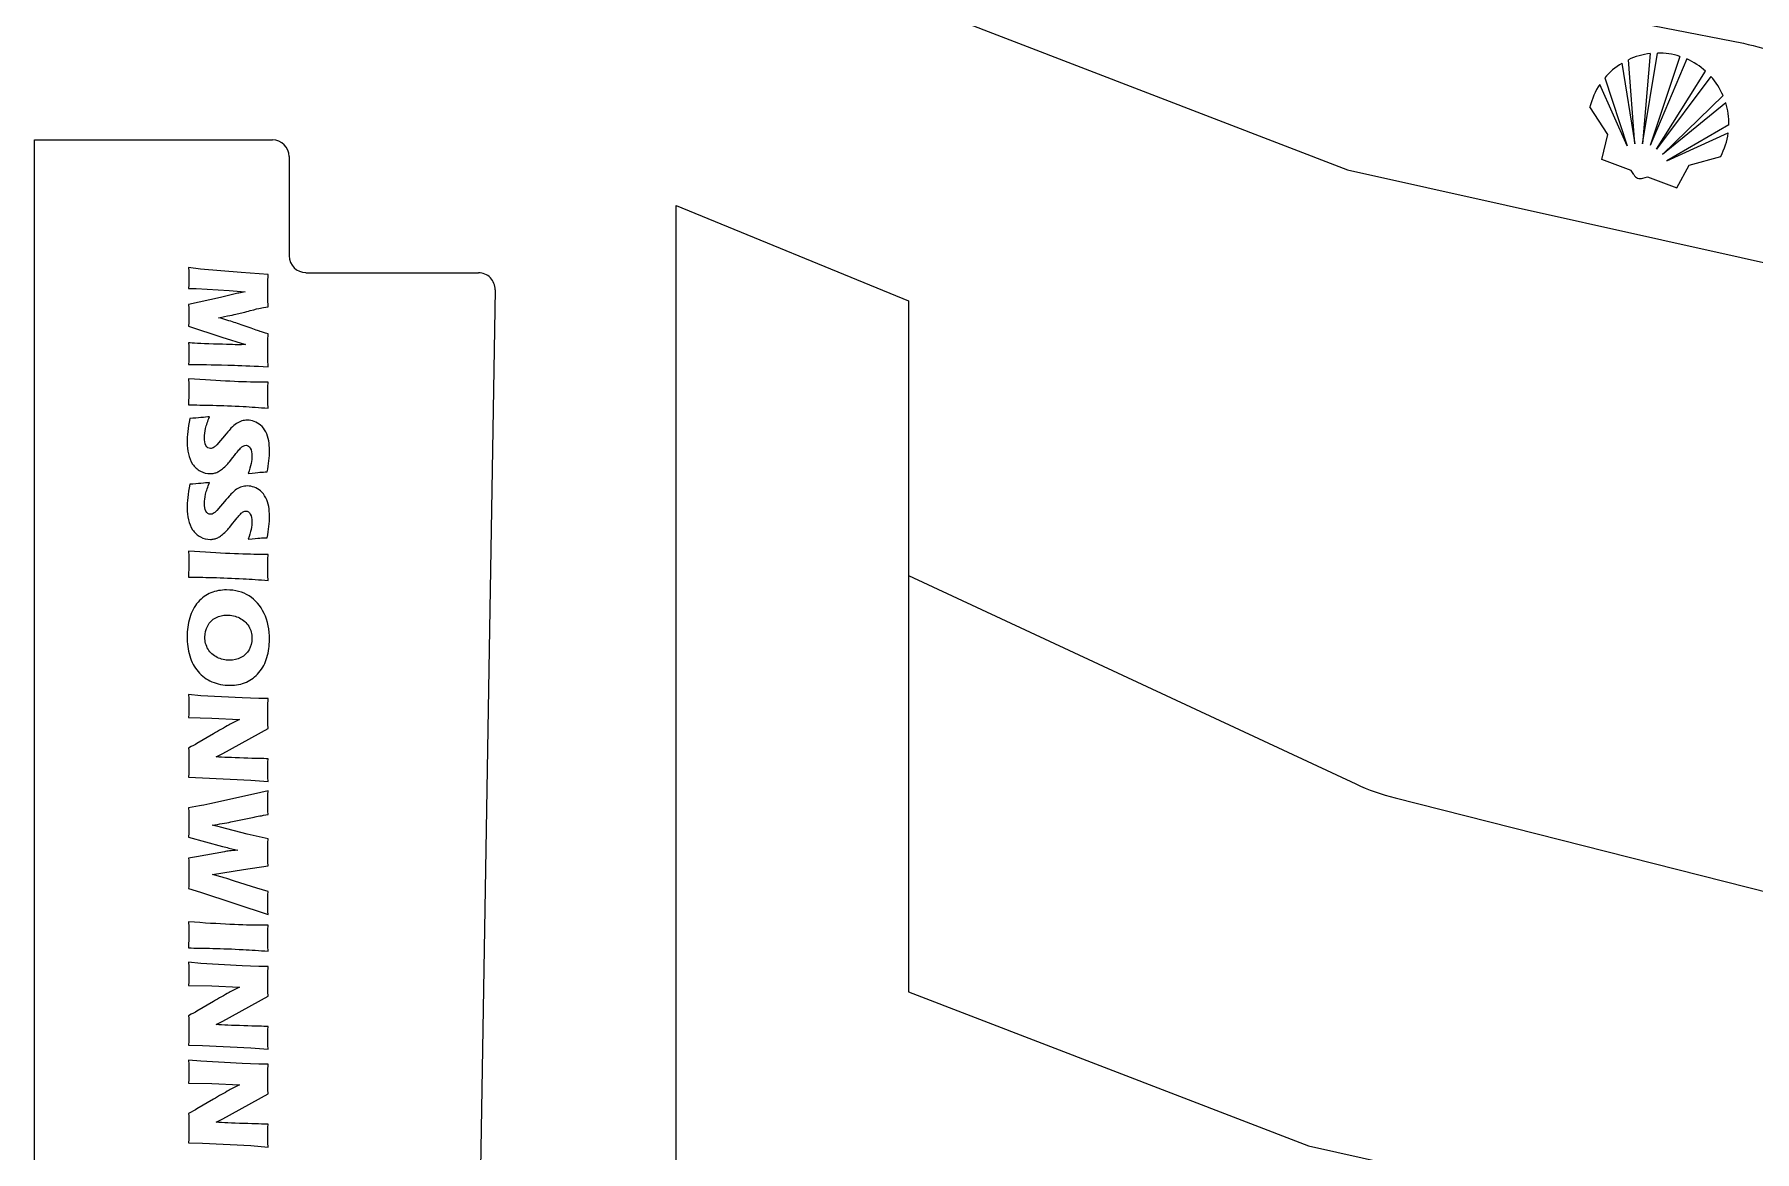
# Model space of a CAD drawing. Header units: centimetres. Extents: x 56783 to 57745, y 15612 to 15912.
# Drawn here: x 57133.67 to 57167.93, y 15774.55 to 15796.8 of the extents above; entities that cross this region are included whole.
import ezdxf

# ---------------------------------------------------------------- set-up
doc = ezdxf.new("R2010")
doc.units = ezdxf.units.CM
doc.header["$MEASUREMENT"] = 0
for name, color, linetype in [('Exterior', 7, 'Continuous'), ('Lineas', 3, 'Continuous'), ('Publicidades', 6, 'Continuous'), ('Publicidades 2', 30, 'Continuous')]:
    doc.layers.add(name, color=color, linetype=linetype)

msp = doc.modelspace()

# ---------------------------------------------------------------- linework, layer by layer
at = {"layer": 'Exterior'}
for p, q in [((57133.665, 15774.129), (57133.665, 15794.699)), ((57133.665, 15794.699), (57138.406, 15794.699)), ((57138.739, 15794.366), (57138.739, 15792.389)), ((57146.446, 15763.072), (57146.446, 15793.391)), ((57146.446, 15793.391), (57151.078, 15791.495)), ((57139.073, 15792.055), (57142.509, 15792.055)), ((57142.842, 15791.712), (57142.365, 15762.723)), ((57151.078, 15791.495), (57151.078, 15786.026))]:
    msp.add_line(p, q, dxfattribs=at)
for points in [[(57151.856, 15797.171), (57159.822, 15794.104), (57169.246, 15792.007), (57185.894, 15784.845, 0.538879), (57187.832, 15786.121), (57187.832, 15787.551)], [(57151.078, 15786.026), (57159.985, 15781.873, 0.047169), (57160.773, 15781.593), (57168.264, 15779.698, -0.034969), (57168.854, 15779.505), (57178.55, 15775.547, -0.048603), (57179.313, 15775.146), (57180.605, 15774.296, -0.079223), (57181.638, 15773.352), (57184.552, 15769.695, 0.148355), (57186.677, 15768.23), (57187.053, 15768.11)]]:
    msp.add_lwpolyline(points, format="xyb", dxfattribs=at)
for centre, start, end in [((57138.406, 15794.366), 0, 90), ((57139.073, 15792.389), 180, 270), ((57142.509, 15791.722), 358.2745, 90)]:
    msp.add_arc(centre, 0.333, start, end, dxfattribs=at)
at = {"layer": 'Lineas'}
for p, q in [((57151.078, 15786.026), (57151.078, 15777.731)), ((57151.078, 15777.731), (57159.043, 15774.664)), ((57159.043, 15774.664), (57168.467, 15772.567))]:
    msp.add_line(p, q, dxfattribs=at)
msp.add_lwpolyline([(57151.856, 15802.014), (57160.453, 15798.16, 0.057104), (57161.417, 15797.854), (57167.708, 15796.623, -0.044487), (57168.466, 15796.403), (57178.479, 15792.507, -0.055707), (57179.354, 15792.049), (57182.532, 15789.904, -0.027932), (57182.928, 15789.604), (57185.221, 15787.651, 0.099543), (57186.753, 15786.8), (57187.832, 15786.456)], format="xyb", dxfattribs=at)
at = {"layer": 'Publicidades'}
for points, knots in [([(57136.738, 15792.155), (57136.738, 15792.155), (57136.972, 15792.127), (57136.972, 15792.127), (57136.972, 15792.127), (57137.784, 15792.056), (57137.784, 15792.056), (57137.784, 15792.056), (57138.319, 15792.02), (57138.319, 15792.02), (57138.318, 15791.878), (57138.317, 15791.766), (57138.317, 15791.684), (57138.317, 15791.617), (57138.318, 15791.514), (57138.319, 15791.375), (57138.253, 15791.366), (57138.202, 15791.357), (57138.168, 15791.35), (57138.134, 15791.343), (57138.066, 15791.326), (57137.966, 15791.299), (57137.866, 15791.272), (57137.78, 15791.249), (57137.707, 15791.233), (57137.634, 15791.216), (57137.509, 15791.192), (57137.332, 15791.159), (57137.454, 15791.125), (57137.558, 15791.094), (57137.645, 15791.066), (57137.733, 15791.038), (57137.832, 15791.004), (57137.943, 15790.962), (57138.054, 15790.921), (57138.127, 15790.894), (57138.161, 15790.883), (57138.196, 15790.872), (57138.248, 15790.857), (57138.319, 15790.837), (57138.318, 15790.721), (57138.317, 15790.608), (57138.317, 15790.496), (57138.317, 15790.42), (57138.318, 15790.315), (57138.319, 15790.181), (57138.059, 15790.196), (57137.835, 15790.206), (57137.648, 15790.21), (57137.282, 15790.221), (57137.031, 15790.226), (57136.893, 15790.226), (57136.865, 15790.226), (57136.813, 15790.225), (57136.738, 15790.223), (57136.74, 15790.325), (57136.74, 15790.397), (57136.74, 15790.438), (57136.74, 15790.497), (57136.74, 15790.571), (57136.738, 15790.657), (57136.808, 15790.651), (57136.973, 15790.643), (57137.234, 15790.634), (57137.496, 15790.625), (57137.663, 15790.62), (57137.735, 15790.62), (57137.767, 15790.62), (57137.811, 15790.621), (57137.868, 15790.623), (57137.868, 15790.623), (57137.396, 15790.774), (57137.396, 15790.774), (57137.396, 15790.774), (57136.738, 15790.991), (57136.738, 15790.991), (57136.74, 15791.092), (57136.74, 15791.161), (57136.74, 15791.198), (57136.74, 15791.246), (57136.74, 15791.319), (57136.738, 15791.418), (57136.738, 15791.418), (57137.375, 15791.561), (57137.375, 15791.561), (57137.375, 15791.561), (57137.715, 15791.644), (57137.715, 15791.644), (57137.728, 15791.647), (57137.744, 15791.65), (57137.763, 15791.654), (57137.783, 15791.658), (57137.817, 15791.664), (57137.865, 15791.673), (57137.865, 15791.673), (57137.544, 15791.702), (57137.544, 15791.702), (57137.544, 15791.702), (57136.886, 15791.739), (57136.886, 15791.739), (57136.886, 15791.739), (57136.738, 15791.743), (57136.738, 15791.743), (57136.74, 15791.85), (57136.74, 15791.918), (57136.74, 15791.947), (57136.74, 15791.987), (57136.74, 15792.057), (57136.738, 15792.155)], [0, 0, 0, 0, 0.027778, 0.027778, 0.027778, 0.055556, 0.055556, 0.055556, 0.083333, 0.083333, 0.083333, 0.111111, 0.111111, 0.111111, 0.138889, 0.138889, 0.138889, 0.166667, 0.166667, 0.166667, 0.194444, 0.194444, 0.194444, 0.222222, 0.222222, 0.222222, 0.25, 0.25, 0.25, 0.277778, 0.277778, 0.277778, 0.305556, 0.305556, 0.305556, 0.333333, 0.333333, 0.333333, 0.361111, 0.361111, 0.361111, 0.388889, 0.388889, 0.388889, 0.416667, 0.416667, 0.416667, 0.444444, 0.444444, 0.444444, 0.472222, 0.472222, 0.472222, 0.5, 0.5, 0.5, 0.527778, 0.527778, 0.527778, 0.555556, 0.555556, 0.555556, 0.583333, 0.583333, 0.583333, 0.611111, 0.611111, 0.611111, 0.638889, 0.638889, 0.638889, 0.666667, 0.666667, 0.666667, 0.694444, 0.694444, 0.694444, 0.722222, 0.722222, 0.722222, 0.75, 0.75, 0.75, 0.777778, 0.777778, 0.777778, 0.805556, 0.805556, 0.805556, 0.833333, 0.833333, 0.833333, 0.861111, 0.861111, 0.861111, 0.888889, 0.888889, 0.888889, 0.916667, 0.916667, 0.916667, 0.944444, 0.944444, 0.944444, 0.972222, 0.972222, 0.972222, 1, 1, 1, 1]), ([(57136.738, 15789.942), (57137.358, 15789.897), (57137.835, 15789.874), (57138.17, 15789.874), (57138.17, 15789.874), (57138.319, 15789.876), (57138.319, 15789.876), (57138.318, 15789.74), (57138.317, 15789.65), (57138.317, 15789.605), (57138.317, 15789.584), (57138.318, 15789.501), (57138.319, 15789.356), (57138.145, 15789.37), (57137.981, 15789.381), (57137.826, 15789.39), (57137.61, 15789.401), (57137.407, 15789.409), (57137.219, 15789.414), (57137.031, 15789.418), (57136.871, 15789.421), (57136.738, 15789.421), (57136.738, 15789.421), (57136.74, 15789.657), (57136.74, 15789.657), (57136.74, 15789.704), (57136.74, 15789.799), (57136.738, 15789.942)], [0, 0, 0, 0, 0.111111, 0.111111, 0.111111, 0.222222, 0.222222, 0.222222, 0.333333, 0.333333, 0.333333, 0.444444, 0.444444, 0.444444, 0.555556, 0.555556, 0.555556, 0.666667, 0.666667, 0.666667, 0.777778, 0.777778, 0.777778, 0.888889, 0.888889, 0.888889, 1, 1, 1, 1]), ([(57136.762, 15789.151), (57136.926, 15789.161), (57137.057, 15789.173), (57137.155, 15789.186), (57137.117, 15789.099), (57137.09, 15789.021), (57137.076, 15788.953), (57137.061, 15788.885), (57137.053, 15788.825), (57137.053, 15788.774), (57137.053, 15788.706), (57137.063, 15788.653), (57137.083, 15788.613), (57137.103, 15788.573), (57137.132, 15788.553), (57137.17, 15788.553), (57137.183, 15788.553), (57137.196, 15788.555), (57137.208, 15788.559), (57137.22, 15788.563), (57137.233, 15788.57), (57137.249, 15788.581), (57137.264, 15788.592), (57137.28, 15788.607), (57137.297, 15788.627), (57137.297, 15788.627), (57137.488, 15788.847), (57137.488, 15788.847), (57137.531, 15788.899), (57137.562, 15788.934), (57137.581, 15788.955), (57137.621, 15788.996), (57137.657, 15789.028), (57137.691, 15789.051), (57137.725, 15789.074), (57137.76, 15789.091), (57137.795, 15789.101), (57137.83, 15789.112), (57137.867, 15789.117), (57137.907, 15789.117), (57137.954, 15789.117), (57138, 15789.109), (57138.045, 15789.092), (57138.09, 15789.075), (57138.132, 15789.051), (57138.172, 15789.017), (57138.211, 15788.984), (57138.245, 15788.94), (57138.273, 15788.885), (57138.302, 15788.83), (57138.322, 15788.771), (57138.332, 15788.708), (57138.343, 15788.646), (57138.348, 15788.581), (57138.348, 15788.514), (57138.348, 15788.384), (57138.333, 15788.241), (57138.303, 15788.087), (57138.249, 15788.085), (57138.201, 15788.083), (57138.156, 15788.079), (57138.112, 15788.076), (57138.034, 15788.069), (57137.923, 15788.057), (57137.952, 15788.129), (57137.972, 15788.194), (57137.983, 15788.253), (57137.994, 15788.312), (57137.999, 15788.363), (57137.999, 15788.406), (57137.999, 15788.466), (57137.988, 15788.517), (57137.966, 15788.557), (57137.943, 15788.597), (57137.915, 15788.617), (57137.882, 15788.617), (57137.867, 15788.617), (57137.852, 15788.614), (57137.837, 15788.607), (57137.823, 15788.601), (57137.805, 15788.59), (57137.785, 15788.573), (57137.766, 15788.556), (57137.744, 15788.533), (57137.721, 15788.505), (57137.697, 15788.477), (57137.662, 15788.433), (57137.616, 15788.373), (57137.616, 15788.373), (57137.55, 15788.289), (57137.55, 15788.289), (57137.53, 15788.264), (57137.506, 15788.237), (57137.477, 15788.209), (57137.448, 15788.18), (57137.42, 15788.155), (57137.393, 15788.134), (57137.365, 15788.113), (57137.339, 15788.097), (57137.316, 15788.086), (57137.293, 15788.075), (57137.27, 15788.066), (57137.246, 15788.061), (57137.222, 15788.055), (57137.197, 15788.053), (57137.17, 15788.053), (57137.101, 15788.053), (57137.035, 15788.069), (57136.972, 15788.102), (57136.909, 15788.136), (57136.857, 15788.183), (57136.817, 15788.244), (57136.776, 15788.305), (57136.748, 15788.372), (57136.732, 15788.445), (57136.716, 15788.518), (57136.707, 15788.595), (57136.707, 15788.676), (57136.707, 15788.802), (57136.725, 15788.96), (57136.762, 15789.151)], [0, 0, 0, 0, 0.025, 0.025, 0.025, 0.05, 0.05, 0.05, 0.075, 0.075, 0.075, 0.1, 0.1, 0.1, 0.125, 0.125, 0.125, 0.15, 0.15, 0.15, 0.175, 0.175, 0.175, 0.2, 0.2, 0.2, 0.225, 0.225, 0.225, 0.25, 0.25, 0.25, 0.275, 0.275, 0.275, 0.3, 0.3, 0.3, 0.325, 0.325, 0.325, 0.35, 0.35, 0.35, 0.375, 0.375, 0.375, 0.4, 0.4, 0.4, 0.425, 0.425, 0.425, 0.45, 0.45, 0.45, 0.475, 0.475, 0.475, 0.5, 0.5, 0.5, 0.525, 0.525, 0.525, 0.55, 0.55, 0.55, 0.575, 0.575, 0.575, 0.6, 0.6, 0.6, 0.625, 0.625, 0.625, 0.65, 0.65, 0.65, 0.675, 0.675, 0.675, 0.7, 0.7, 0.7, 0.725, 0.725, 0.725, 0.75, 0.75, 0.75, 0.775, 0.775, 0.775, 0.8, 0.8, 0.8, 0.825, 0.825, 0.825, 0.85, 0.85, 0.85, 0.875, 0.875, 0.875, 0.9, 0.9, 0.9, 0.925, 0.925, 0.925, 0.95, 0.95, 0.95, 0.975, 0.975, 0.975, 1, 1, 1, 1]), ([(57136.762, 15787.841), (57136.926, 15787.851), (57137.057, 15787.863), (57137.155, 15787.876), (57137.117, 15787.789), (57137.09, 15787.711), (57137.076, 15787.643), (57137.061, 15787.575), (57137.053, 15787.515), (57137.053, 15787.464), (57137.053, 15787.396), (57137.063, 15787.343), (57137.083, 15787.303), (57137.103, 15787.263), (57137.132, 15787.243), (57137.17, 15787.243), (57137.183, 15787.243), (57137.196, 15787.245), (57137.208, 15787.248), (57137.22, 15787.252), (57137.233, 15787.26), (57137.249, 15787.271), (57137.264, 15787.282), (57137.28, 15787.297), (57137.297, 15787.317), (57137.297, 15787.317), (57137.488, 15787.537), (57137.488, 15787.537), (57137.531, 15787.588), (57137.562, 15787.624), (57137.581, 15787.644), (57137.621, 15787.685), (57137.657, 15787.718), (57137.691, 15787.741), (57137.725, 15787.764), (57137.76, 15787.78), (57137.795, 15787.791), (57137.83, 15787.802), (57137.867, 15787.807), (57137.907, 15787.807), (57137.954, 15787.807), (57138, 15787.798), (57138.045, 15787.782), (57138.09, 15787.765), (57138.132, 15787.74), (57138.172, 15787.707), (57138.211, 15787.674), (57138.245, 15787.63), (57138.273, 15787.574), (57138.302, 15787.52), (57138.322, 15787.461), (57138.332, 15787.398), (57138.343, 15787.335), (57138.348, 15787.271), (57138.348, 15787.204), (57138.348, 15787.073), (57138.333, 15786.931), (57138.303, 15786.777), (57138.249, 15786.775), (57138.201, 15786.772), (57138.156, 15786.769), (57138.112, 15786.766), (57138.034, 15786.759), (57137.923, 15786.747), (57137.952, 15786.819), (57137.972, 15786.884), (57137.983, 15786.943), (57137.994, 15787.002), (57137.999, 15787.053), (57137.999, 15787.096), (57137.999, 15787.156), (57137.988, 15787.207), (57137.966, 15787.247), (57137.943, 15787.286), (57137.915, 15787.307), (57137.882, 15787.307), (57137.867, 15787.307), (57137.852, 15787.303), (57137.837, 15787.297), (57137.823, 15787.291), (57137.805, 15787.279), (57137.785, 15787.262), (57137.766, 15787.245), (57137.744, 15787.223), (57137.721, 15787.195), (57137.697, 15787.167), (57137.662, 15787.123), (57137.616, 15787.063), (57137.616, 15787.063), (57137.55, 15786.979), (57137.55, 15786.979), (57137.53, 15786.954), (57137.506, 15786.927), (57137.477, 15786.898), (57137.448, 15786.87), (57137.42, 15786.845), (57137.393, 15786.824), (57137.365, 15786.803), (57137.339, 15786.787), (57137.316, 15786.776), (57137.293, 15786.764), (57137.27, 15786.756), (57137.246, 15786.751), (57137.222, 15786.745), (57137.197, 15786.742), (57137.17, 15786.742), (57137.101, 15786.742), (57137.035, 15786.759), (57136.972, 15786.792), (57136.909, 15786.825), (57136.857, 15786.873), (57136.817, 15786.934), (57136.776, 15786.995), (57136.748, 15787.062), (57136.732, 15787.135), (57136.716, 15787.208), (57136.707, 15787.285), (57136.707, 15787.366), (57136.707, 15787.491), (57136.725, 15787.65), (57136.762, 15787.841)], [0, 0, 0, 0, 0.025, 0.025, 0.025, 0.05, 0.05, 0.05, 0.075, 0.075, 0.075, 0.1, 0.1, 0.1, 0.125, 0.125, 0.125, 0.15, 0.15, 0.15, 0.175, 0.175, 0.175, 0.2, 0.2, 0.2, 0.225, 0.225, 0.225, 0.25, 0.25, 0.25, 0.275, 0.275, 0.275, 0.3, 0.3, 0.3, 0.325, 0.325, 0.325, 0.35, 0.35, 0.35, 0.375, 0.375, 0.375, 0.4, 0.4, 0.4, 0.425, 0.425, 0.425, 0.45, 0.45, 0.45, 0.475, 0.475, 0.475, 0.5, 0.5, 0.5, 0.525, 0.525, 0.525, 0.55, 0.55, 0.55, 0.575, 0.575, 0.575, 0.6, 0.6, 0.6, 0.625, 0.625, 0.625, 0.65, 0.65, 0.65, 0.675, 0.675, 0.675, 0.7, 0.7, 0.7, 0.725, 0.725, 0.725, 0.75, 0.75, 0.75, 0.775, 0.775, 0.775, 0.8, 0.8, 0.8, 0.825, 0.825, 0.825, 0.85, 0.85, 0.85, 0.875, 0.875, 0.875, 0.9, 0.9, 0.9, 0.925, 0.925, 0.925, 0.95, 0.95, 0.95, 0.975, 0.975, 0.975, 1, 1, 1, 1]), ([(57136.738, 15786.511), (57137.358, 15786.466), (57137.835, 15786.444), (57138.17, 15786.444), (57138.17, 15786.444), (57138.319, 15786.445), (57138.319, 15786.445), (57138.318, 15786.31), (57138.317, 15786.22), (57138.317, 15786.174), (57138.317, 15786.153), (57138.318, 15786.07), (57138.319, 15785.925), (57138.145, 15785.939), (57137.981, 15785.951), (57137.826, 15785.959), (57137.61, 15785.97), (57137.407, 15785.978), (57137.219, 15785.983), (57137.031, 15785.988), (57136.871, 15785.99), (57136.738, 15785.99), (57136.738, 15785.99), (57136.74, 15786.227), (57136.74, 15786.227), (57136.74, 15786.273), (57136.74, 15786.368), (57136.738, 15786.511)], [0, 0, 0, 0, 0.111111, 0.111111, 0.111111, 0.222222, 0.222222, 0.222222, 0.333333, 0.333333, 0.333333, 0.444444, 0.444444, 0.444444, 0.555556, 0.555556, 0.555556, 0.666667, 0.666667, 0.666667, 0.777778, 0.777778, 0.777778, 0.888889, 0.888889, 0.888889, 1, 1, 1, 1]), ([(57138.348, 15784.749), (57138.348, 15784.626), (57138.331, 15784.507), (57138.298, 15784.393), (57138.265, 15784.278), (57138.212, 15784.178), (57138.139, 15784.093), (57138.066, 15784.007), (57137.982, 15783.943), (57137.887, 15783.901), (57137.792, 15783.858), (57137.683, 15783.837), (57137.559, 15783.837), (57137.429, 15783.837), (57137.311, 15783.86), (57137.202, 15783.907), (57137.094, 15783.954), (57137.002, 15784.021), (57136.926, 15784.109), (57136.85, 15784.197), (57136.795, 15784.302), (57136.76, 15784.424), (57136.725, 15784.546), (57136.707, 15784.673), (57136.707, 15784.805), (57136.707, 15784.935), (57136.724, 15785.061), (57136.759, 15785.18), (57136.793, 15785.3), (57136.849, 15785.404), (57136.925, 15785.492), (57137.002, 15785.581), (57137.088, 15785.644), (57137.182, 15785.68), (57137.276, 15785.717), (57137.38, 15785.736), (57137.495, 15785.736), (57137.665, 15785.736), (57137.813, 15785.697), (57137.941, 15785.619), (57138.068, 15785.54), (57138.168, 15785.424), (57138.24, 15785.27), (57138.312, 15785.116), (57138.348, 15784.943), (57138.348, 15784.749)], [0, 0, 0, 0, 0.066667, 0.066667, 0.066667, 0.133333, 0.133333, 0.133333, 0.2, 0.2, 0.2, 0.266667, 0.266667, 0.266667, 0.333333, 0.333333, 0.333333, 0.4, 0.4, 0.4, 0.466667, 0.466667, 0.466667, 0.533333, 0.533333, 0.533333, 0.6, 0.6, 0.6, 0.666667, 0.666667, 0.666667, 0.733333, 0.733333, 0.733333, 0.8, 0.8, 0.8, 0.866667, 0.866667, 0.866667, 0.933333, 0.933333, 0.933333, 1, 1, 1, 1]), ([(57137.999, 15784.77), (57137.999, 15784.859), (57137.978, 15784.94), (57137.934, 15785.012), (57137.89, 15785.084), (57137.829, 15785.139), (57137.752, 15785.178), (57137.674, 15785.216), (57137.591, 15785.236), (57137.502, 15785.236), (57137.42, 15785.236), (57137.345, 15785.218), (57137.277, 15785.183), (57137.209, 15785.148), (57137.156, 15785.094), (57137.118, 15785.022), (57137.079, 15784.95), (57137.06, 15784.874), (57137.06, 15784.794), (57137.06, 15784.708), (57137.082, 15784.629), (57137.125, 15784.557), (57137.168, 15784.486), (57137.228, 15784.431), (57137.305, 15784.393), (57137.383, 15784.356), (57137.465, 15784.337), (57137.55, 15784.337), (57137.632, 15784.337), (57137.708, 15784.355), (57137.778, 15784.389), (57137.848, 15784.424), (57137.903, 15784.476), (57137.941, 15784.543), (57137.98, 15784.61), (57137.999, 15784.686), (57137.999, 15784.77)], [0, 0, 0, 0, 0.083333, 0.083333, 0.083333, 0.166667, 0.166667, 0.166667, 0.25, 0.25, 0.25, 0.333333, 0.333333, 0.333333, 0.416667, 0.416667, 0.416667, 0.5, 0.5, 0.5, 0.583333, 0.583333, 0.583333, 0.666667, 0.666667, 0.666667, 0.75, 0.75, 0.75, 0.833333, 0.833333, 0.833333, 0.916667, 0.916667, 0.916667, 1, 1, 1, 1]), ([(57136.738, 15783.652), (57136.738, 15783.652), (57136.981, 15783.629), (57136.981, 15783.629), (57136.981, 15783.629), (57137.806, 15783.584), (57137.806, 15783.584), (57137.806, 15783.584), (57138.139, 15783.571), (57138.139, 15783.571), (57138.139, 15783.571), (57138.319, 15783.571), (57138.319, 15783.571), (57138.318, 15783.451), (57138.317, 15783.346), (57138.317, 15783.254), (57138.317, 15783.188), (57138.318, 15783.096), (57138.319, 15782.977), (57138.319, 15782.977), (57137.42, 15782.48), (57137.42, 15782.48), (57137.42, 15782.48), (57137.288, 15782.411), (57137.288, 15782.411), (57137.417, 15782.403), (57137.599, 15782.395), (57137.834, 15782.387), (57138.068, 15782.379), (57138.23, 15782.375), (57138.319, 15782.375), (57138.318, 15782.28), (57138.317, 15782.203), (57138.317, 15782.146), (57138.317, 15782.12), (57138.318, 15782.044), (57138.319, 15781.919), (57138.319, 15781.919), (57137.974, 15781.946), (57137.974, 15781.946), (57137.974, 15781.946), (57137.015, 15781.997), (57137.015, 15781.997), (57137.015, 15781.997), (57136.738, 15782.004), (57136.738, 15782.004), (57136.74, 15782.105), (57136.74, 15782.199), (57136.74, 15782.286), (57136.74, 15782.359), (57136.74, 15782.459), (57136.738, 15782.588), (57136.814, 15782.628), (57136.869, 15782.658), (57136.903, 15782.677), (57136.903, 15782.677), (57137.233, 15782.871), (57137.233, 15782.871), (57137.341, 15782.936), (57137.445, 15782.995), (57137.544, 15783.049), (57137.606, 15783.084), (57137.675, 15783.121), (57137.75, 15783.159), (57137.75, 15783.159), (57137.201, 15783.182), (57137.201, 15783.182), (57137.201, 15783.182), (57136.738, 15783.193), (57136.738, 15783.193), (57136.74, 15783.289), (57136.74, 15783.363), (57136.74, 15783.413), (57136.74, 15783.455), (57136.74, 15783.535), (57136.738, 15783.652)], [0, 0, 0, 0, 0.04, 0.04, 0.04, 0.08, 0.08, 0.08, 0.12, 0.12, 0.12, 0.16, 0.16, 0.16, 0.2, 0.2, 0.2, 0.24, 0.24, 0.24, 0.28, 0.28, 0.28, 0.32, 0.32, 0.32, 0.36, 0.36, 0.36, 0.4, 0.4, 0.4, 0.44, 0.44, 0.44, 0.48, 0.48, 0.48, 0.52, 0.52, 0.52, 0.56, 0.56, 0.56, 0.6, 0.6, 0.6, 0.64, 0.64, 0.64, 0.68, 0.68, 0.68, 0.72, 0.72, 0.72, 0.76, 0.76, 0.76, 0.8, 0.8, 0.8, 0.84, 0.84, 0.84, 0.88, 0.88, 0.88, 0.92, 0.92, 0.92, 0.96, 0.96, 0.96, 1, 1, 1, 1]), ([(57136.738, 15781.395), (57136.738, 15781.395), (57136.951, 15781.434), (57136.951, 15781.434), (57137.002, 15781.444), (57137.072, 15781.458), (57137.162, 15781.477), (57137.162, 15781.477), (57138.027, 15781.666), (57138.027, 15781.666), (57138.027, 15781.666), (57138.319, 15781.734), (57138.319, 15781.734), (57138.318, 15781.637), (57138.317, 15781.558), (57138.317, 15781.498), (57138.317, 15781.43), (57138.318, 15781.351), (57138.319, 15781.262), (57138.193, 15781.241), (57138.101, 15781.225), (57138.042, 15781.212), (57138.042, 15781.212), (57137.576, 15781.115), (57137.576, 15781.115), (57137.475, 15781.095), (57137.353, 15781.072), (57137.208, 15781.048), (57137.208, 15781.048), (57137.371, 15781.01), (57137.371, 15781.01), (57137.371, 15781.01), (57137.906, 15780.872), (57137.906, 15780.872), (57137.906, 15780.872), (57138.319, 15780.777), (57138.319, 15780.777), (57138.318, 15780.671), (57138.317, 15780.581), (57138.317, 15780.508), (57138.317, 15780.428), (57138.318, 15780.34), (57138.319, 15780.241), (57138.319, 15780.241), (57137.832, 15780.168), (57137.832, 15780.168), (57137.832, 15780.168), (57137.211, 15780.067), (57137.211, 15780.067), (57137.211, 15780.067), (57137.381, 15780.021), (57137.381, 15780.021), (57137.41, 15780.013), (57137.44, 15780.004), (57137.47, 15779.995), (57137.5, 15779.986), (57137.56, 15779.966), (57137.65, 15779.937), (57137.65, 15779.937), (57138.094, 15779.796), (57138.094, 15779.796), (57138.094, 15779.796), (57138.319, 15779.73), (57138.319, 15779.73), (57138.318, 15779.637), (57138.318, 15779.56), (57138.318, 15779.499), (57138.318, 15779.43), (57138.318, 15779.354), (57138.319, 15779.269), (57138.319, 15779.269), (57136.973, 15779.717), (57136.973, 15779.717), (57136.973, 15779.717), (57136.738, 15779.789), (57136.738, 15779.789), (57136.74, 15779.905), (57136.74, 15780.006), (57136.74, 15780.092), (57136.74, 15780.183), (57136.74, 15780.284), (57136.738, 15780.394), (57136.738, 15780.394), (57136.897, 15780.421), (57136.897, 15780.421), (57136.897, 15780.421), (57137.449, 15780.522), (57137.449, 15780.522), (57137.482, 15780.528), (57137.517, 15780.533), (57137.552, 15780.537), (57137.587, 15780.541), (57137.642, 15780.547), (57137.716, 15780.555), (57137.716, 15780.555), (57137.536, 15780.596), (57137.536, 15780.596), (57137.496, 15780.605), (57137.456, 15780.616), (57137.414, 15780.627), (57137.414, 15780.627), (57136.738, 15780.814), (57136.738, 15780.814), (57136.74, 15780.931), (57136.74, 15781.027), (57136.74, 15781.104), (57136.74, 15781.186), (57136.74, 15781.283), (57136.738, 15781.395)], [0, 0, 0, 0, 0.027778, 0.027778, 0.027778, 0.055556, 0.055556, 0.055556, 0.083333, 0.083333, 0.083333, 0.111111, 0.111111, 0.111111, 0.138889, 0.138889, 0.138889, 0.166667, 0.166667, 0.166667, 0.194444, 0.194444, 0.194444, 0.222222, 0.222222, 0.222222, 0.25, 0.25, 0.25, 0.277778, 0.277778, 0.277778, 0.305556, 0.305556, 0.305556, 0.333333, 0.333333, 0.333333, 0.361111, 0.361111, 0.361111, 0.388889, 0.388889, 0.388889, 0.416667, 0.416667, 0.416667, 0.444444, 0.444444, 0.444444, 0.472222, 0.472222, 0.472222, 0.5, 0.5, 0.5, 0.527778, 0.527778, 0.527778, 0.555556, 0.555556, 0.555556, 0.583333, 0.583333, 0.583333, 0.611111, 0.611111, 0.611111, 0.638889, 0.638889, 0.638889, 0.666667, 0.666667, 0.666667, 0.694444, 0.694444, 0.694444, 0.722222, 0.722222, 0.722222, 0.75, 0.75, 0.75, 0.777778, 0.777778, 0.777778, 0.805556, 0.805556, 0.805556, 0.833333, 0.833333, 0.833333, 0.861111, 0.861111, 0.861111, 0.888889, 0.888889, 0.888889, 0.916667, 0.916667, 0.916667, 0.944444, 0.944444, 0.944444, 0.972222, 0.972222, 0.972222, 1, 1, 1, 1]), ([(57136.738, 15779.125), (57137.358, 15779.081), (57137.835, 15779.058), (57138.17, 15779.058), (57138.17, 15779.058), (57138.319, 15779.059), (57138.319, 15779.059), (57138.318, 15778.924), (57138.317, 15778.834), (57138.317, 15778.789), (57138.317, 15778.768), (57138.318, 15778.685), (57138.319, 15778.54), (57138.145, 15778.554), (57137.981, 15778.565), (57137.826, 15778.574), (57137.61, 15778.585), (57137.407, 15778.593), (57137.219, 15778.597), (57137.031, 15778.602), (57136.871, 15778.605), (57136.738, 15778.605), (57136.738, 15778.605), (57136.74, 15778.841), (57136.74, 15778.841), (57136.74, 15778.887), (57136.74, 15778.982), (57136.738, 15779.125)], [0, 0, 0, 0, 0.111111, 0.111111, 0.111111, 0.222222, 0.222222, 0.222222, 0.333333, 0.333333, 0.333333, 0.444444, 0.444444, 0.444444, 0.555556, 0.555556, 0.555556, 0.666667, 0.666667, 0.666667, 0.777778, 0.777778, 0.777778, 0.888889, 0.888889, 0.888889, 1, 1, 1, 1]), ([(57136.738, 15778.32), (57136.738, 15778.32), (57136.981, 15778.297), (57136.981, 15778.297), (57136.981, 15778.297), (57137.806, 15778.252), (57137.806, 15778.252), (57137.806, 15778.252), (57138.139, 15778.239), (57138.139, 15778.239), (57138.139, 15778.239), (57138.319, 15778.239), (57138.319, 15778.239), (57138.318, 15778.119), (57138.317, 15778.014), (57138.317, 15777.922), (57138.317, 15777.856), (57138.318, 15777.764), (57138.319, 15777.645), (57138.319, 15777.645), (57137.42, 15777.148), (57137.42, 15777.148), (57137.42, 15777.148), (57137.288, 15777.079), (57137.288, 15777.079), (57137.417, 15777.071), (57137.599, 15777.063), (57137.834, 15777.055), (57138.068, 15777.047), (57138.23, 15777.043), (57138.319, 15777.043), (57138.318, 15776.947), (57138.317, 15776.871), (57138.317, 15776.814), (57138.317, 15776.788), (57138.318, 15776.712), (57138.319, 15776.587), (57138.319, 15776.587), (57137.974, 15776.614), (57137.974, 15776.614), (57137.974, 15776.614), (57137.015, 15776.665), (57137.015, 15776.665), (57137.015, 15776.665), (57136.738, 15776.672), (57136.738, 15776.672), (57136.74, 15776.773), (57136.74, 15776.866), (57136.74, 15776.954), (57136.74, 15777.027), (57136.74, 15777.127), (57136.738, 15777.256), (57136.814, 15777.296), (57136.869, 15777.326), (57136.903, 15777.345), (57136.903, 15777.345), (57137.233, 15777.539), (57137.233, 15777.539), (57137.341, 15777.604), (57137.445, 15777.663), (57137.544, 15777.717), (57137.606, 15777.752), (57137.675, 15777.789), (57137.75, 15777.827), (57137.75, 15777.827), (57137.201, 15777.85), (57137.201, 15777.85), (57137.201, 15777.85), (57136.738, 15777.861), (57136.738, 15777.861), (57136.74, 15777.957), (57136.74, 15778.03), (57136.74, 15778.081), (57136.74, 15778.123), (57136.74, 15778.203), (57136.738, 15778.32)], [0, 0, 0, 0, 0.04, 0.04, 0.04, 0.08, 0.08, 0.08, 0.12, 0.12, 0.12, 0.16, 0.16, 0.16, 0.2, 0.2, 0.2, 0.24, 0.24, 0.24, 0.28, 0.28, 0.28, 0.32, 0.32, 0.32, 0.36, 0.36, 0.36, 0.4, 0.4, 0.4, 0.44, 0.44, 0.44, 0.48, 0.48, 0.48, 0.52, 0.52, 0.52, 0.56, 0.56, 0.56, 0.6, 0.6, 0.6, 0.64, 0.64, 0.64, 0.68, 0.68, 0.68, 0.72, 0.72, 0.72, 0.76, 0.76, 0.76, 0.8, 0.8, 0.8, 0.84, 0.84, 0.84, 0.88, 0.88, 0.88, 0.92, 0.92, 0.92, 0.96, 0.96, 0.96, 1, 1, 1, 1]), ([(57136.738, 15776.374), (57136.738, 15776.374), (57136.981, 15776.351), (57136.981, 15776.351), (57136.981, 15776.351), (57137.806, 15776.306), (57137.806, 15776.306), (57137.806, 15776.306), (57138.139, 15776.293), (57138.139, 15776.293), (57138.139, 15776.293), (57138.319, 15776.293), (57138.319, 15776.293), (57138.318, 15776.173), (57138.317, 15776.068), (57138.317, 15775.976), (57138.317, 15775.91), (57138.318, 15775.818), (57138.319, 15775.699), (57138.319, 15775.699), (57137.42, 15775.202), (57137.42, 15775.202), (57137.42, 15775.202), (57137.288, 15775.133), (57137.288, 15775.133), (57137.417, 15775.125), (57137.599, 15775.117), (57137.834, 15775.109), (57138.068, 15775.101), (57138.23, 15775.097), (57138.319, 15775.097), (57138.318, 15775.002), (57138.317, 15774.925), (57138.317, 15774.868), (57138.317, 15774.842), (57138.318, 15774.766), (57138.319, 15774.641), (57138.319, 15774.641), (57137.974, 15774.668), (57137.974, 15774.668), (57137.974, 15774.668), (57137.015, 15774.719), (57137.015, 15774.719), (57137.015, 15774.719), (57136.738, 15774.726), (57136.738, 15774.726), (57136.74, 15774.827), (57136.74, 15774.921), (57136.74, 15775.008), (57136.74, 15775.081), (57136.74, 15775.181), (57136.738, 15775.31), (57136.814, 15775.35), (57136.869, 15775.38), (57136.903, 15775.399), (57136.903, 15775.399), (57137.233, 15775.593), (57137.233, 15775.593), (57137.341, 15775.658), (57137.445, 15775.717), (57137.544, 15775.771), (57137.606, 15775.806), (57137.675, 15775.843), (57137.75, 15775.881), (57137.75, 15775.881), (57137.201, 15775.904), (57137.201, 15775.904), (57137.201, 15775.904), (57136.738, 15775.915), (57136.738, 15775.915), (57136.74, 15776.011), (57136.74, 15776.085), (57136.74, 15776.135), (57136.74, 15776.177), (57136.74, 15776.257), (57136.738, 15776.374)], [0, 0, 0, 0, 0.04, 0.04, 0.04, 0.08, 0.08, 0.08, 0.12, 0.12, 0.12, 0.16, 0.16, 0.16, 0.2, 0.2, 0.2, 0.24, 0.24, 0.24, 0.28, 0.28, 0.28, 0.32, 0.32, 0.32, 0.36, 0.36, 0.36, 0.4, 0.4, 0.4, 0.44, 0.44, 0.44, 0.48, 0.48, 0.48, 0.52, 0.52, 0.52, 0.56, 0.56, 0.56, 0.6, 0.6, 0.6, 0.64, 0.64, 0.64, 0.68, 0.68, 0.68, 0.72, 0.72, 0.72, 0.76, 0.76, 0.76, 0.8, 0.8, 0.8, 0.84, 0.84, 0.84, 0.88, 0.88, 0.88, 0.92, 0.92, 0.92, 0.96, 0.96, 0.96, 1, 1, 1, 1])]:
    msp.add_open_spline(points, degree=3, knots=knots, dxfattribs=at)
at = {"layer": 'Publicidades 2'}
for p, q in [((57165.284, 15796.225), (57165.546, 15794.62)), ((57165.546, 15794.62), (57165.417, 15796.296)), ((57165.7, 15794.619), (57165.999, 15796.43)), ((57165.853, 15796.421), (57165.7, 15794.619)), ((57166.581, 15796.311), (57165.848, 15794.591)), ((57166.441, 15796.364), (57165.849, 15794.591)), ((57165.392, 15794.583), (57164.848, 15795.806)), ((57164.946, 15795.936), (57165.392, 15794.583)), ((57165.979, 15794.513), (57166.956, 15796.068)), ((57167.059, 15795.964), (57165.979, 15794.513)), ((57166.095, 15794.412), (57167.304, 15795.582)), ((57165.005, 15794.81), (57164.652, 15795.358)), ((57167.356, 15795.441), (57166.095, 15794.412)), ((57164.886, 15794.312), (57165.005, 15794.81)), ((57167.418, 15795.001), (57166.185, 15794.283)), ((57166.185, 15794.283), (57167.405, 15794.838)), ((57165.474, 15794.089), (57164.886, 15794.312)), ((57165.525, 15794.008), (57165.474, 15794.089)), ((57166.384, 15793.744), (57166.625, 15794.196)), ((57166.625, 15794.196), (57167.256, 15794.372)), ((57165.704, 15793.94), (57165.796, 15793.967)), ((57165.796, 15793.967), (57166.384, 15793.744))]:
    msp.add_line(p, q, dxfattribs=at)
for centre, radius, start, end in [((57166.015, 15795.027), 1.403, 121.3931, 139.6191), ((57166.015, 15795.027), 1.403, 96.6512, 115.2548), ((57166.015, 15795.027), 1.403, 72.3194, 90.6405), ((57166.015, 15795.027), 1.403, 47.9049, 66.2263), ((57166.015, 15795.027), 1.403, 146.2777, 166.3834), ((57166.015, 15795.027), 1.403, 23.2887, 41.8932), ((57166.015, 15795.027), 1.403, 358.9201, 17.148), ((57166.015, 15795.027), 1.403, 332.1492, 352.2565), ((57165.653, 15794.066), 0.14, 204.6283, 248.1234), ((57165.648, 15794.068), 0.14, 250.3499, 293.845)]:
    msp.add_arc(centre, radius, start, end, dxfattribs=at)

doc.saveas('drawing.dxf')
